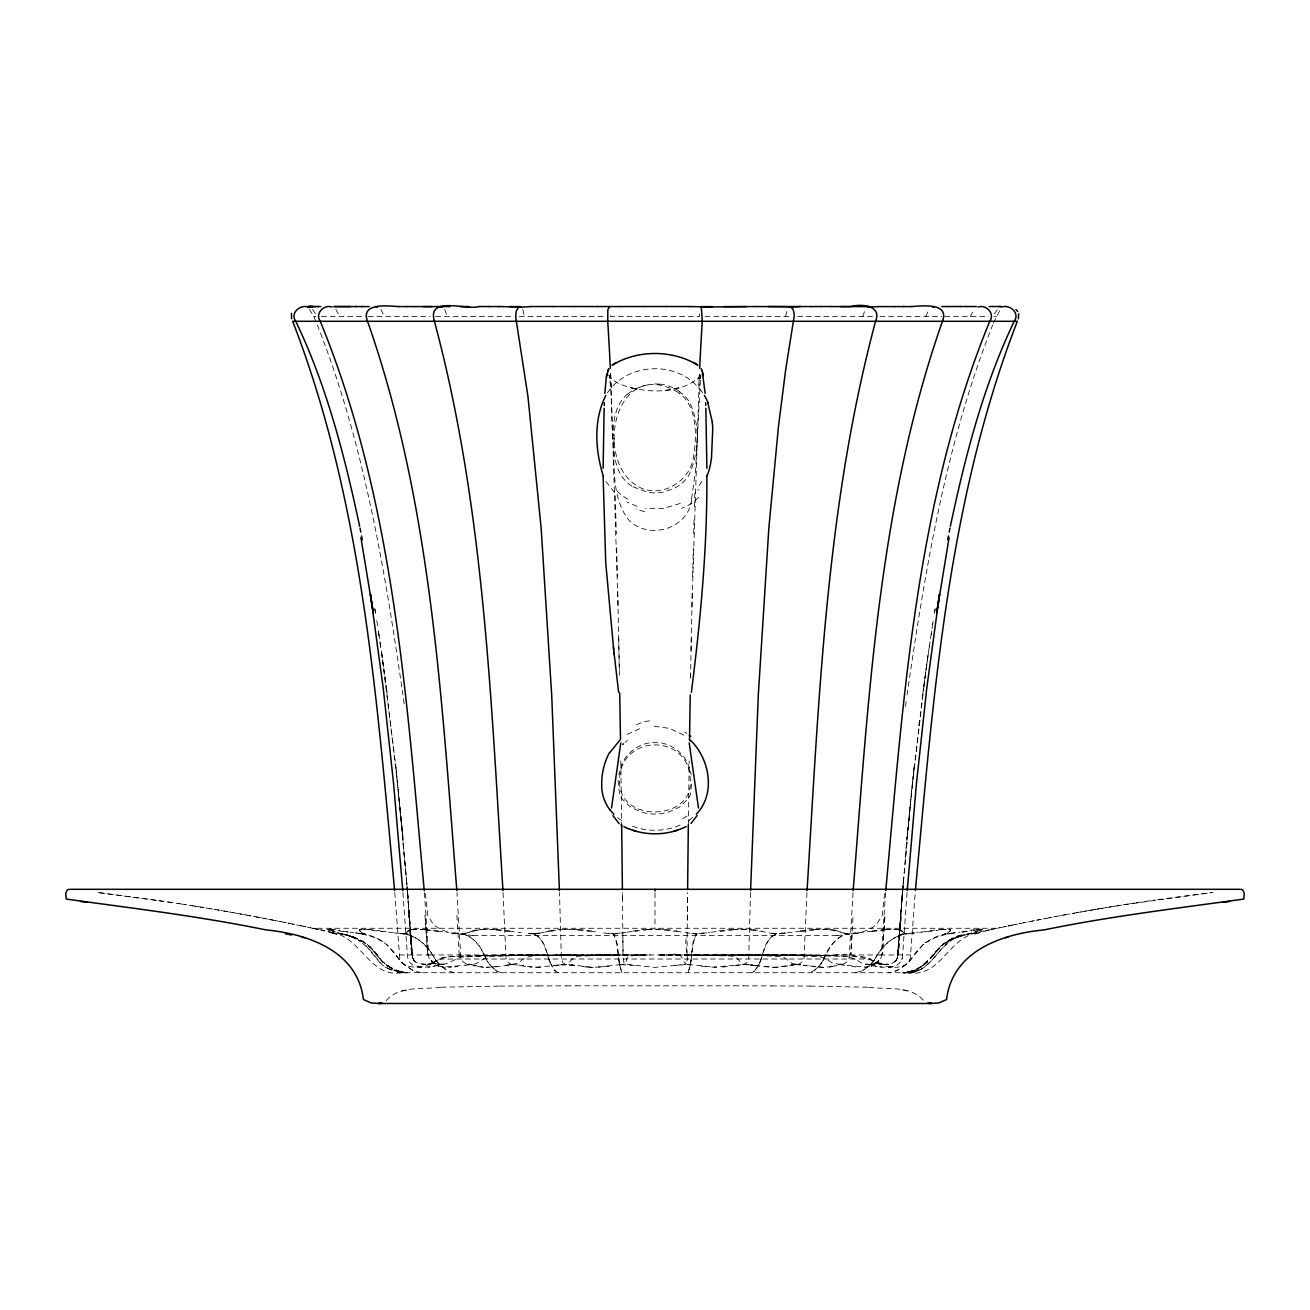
<?xml version="1.0" encoding="UTF-8"?>
<svg xmlns="http://www.w3.org/2000/svg" width="1310" height="1310" viewBox="0 0 1310 1310"><rect width="100%" height="100%" fill="white"/><g stroke="black" fill="none" stroke-linecap="round" stroke-linejoin="round"><path stroke-width="0.75" stroke-dasharray="5 3.75" d="M680.054 964.799C694.513 967.255 681.904 942.136 687.128 937.436M686.98 954.957L687.586 892.601M687.292 920.128L687.553 894.55M688.34 824.661L689.207 760.864M690.534 678.089L690.665 670.654M690.55 677.892L691.287 638.101M691.041 650.399L692.269 591.547M691.909 607.447L699.409 373.17M692.613 576.629L693.317 547.695M693.678 533.694L694.054 519.988M694.431 506.577L694.824 493.461L698.623 489.383M750.515 892.601L748.747 954.957C750.139 964.766 741.804 965.29 735.041 965.372M702.635 392.738A57.738 54.807 -37.6 0 0 698.787 387.842L699.36 374.185M806.944 892.601L804.127 954.957C805.208 962.293 797.708 966.371 791.191 964.668L796.136 964.422L791.011 965.241M851.975 934.98L850.812 954.957L853.121 915.264M699.687 313.843L699.54 316.43L610.46 316.43L610.313 313.843M853.023 892.601L849.338 954.957C850.01 960.836 844.541 965.028 839.006 964.537L840.054 964.422L832.128 962.932L825.251 958.314L819.601 956.677L788.882 955.301M894.992 961.851L897.563 957.397L895.008 961.851L897.317 958.511L899.168 934.98M781.939 955.088L862.275 956.66L867.875 957.676L877.045 963.03L879.747 964.258L876.177 962.473L886.444 966.502L897.055 967.32L903.687 965.847L908.059 962.915L910.286 958.232L915.215 892.519M618.042 780.285L619.532 794.04A24.055 23.924 2.2 0 0 621.923 798.756L630.208 806.911L641.229 812.036A47.979 47.749 0 0 0 653.068 814.067L656.932 814.05A47.962 47.733 -0.2 0 0 668.771 812.036L679.792 806.911L688.077 798.756A24.055 23.924 -2.4 0 0 690.468 794.04L691.958 780.269M899.855 926.514L902.426 892.765M902.459 892.601L897.317 958.511L902.508 893.42M900.609 915.264L902.361 892.519M885.593 892.601L881.319 954.957C881.663 965.175 868.301 966.06 861.276 962.932C846.866 952.206 827.592 956.889 810.906 955.301M897.776 954.957L903.736 877.553L902.655 891.439M907.06 892.519L902.623 954.957C901.231 973.166 877.815 966.616 865.926 964.193L873.492 964.422L868.448 964.455M902.508 890.653L903.556 877.553M902.59 890.816L911.416 792.632L923.485 688.274M902.623 890.603L911.416 792.632L925.089 676.599M905.177 858.263L908.894 818.292M884.61 893.616L882.187 915.477L876.423 924.811L869.365 929.461L857.837 933.391L836.861 935.52M918.818 725.658L919.604 719.01M905.505 706.499L906.52 698.836M923.746 686.325L928.364 652.838M922.551 695.577L928.495 652.364M925.613 672.701L928.675 650.841M907.06 694.922C925.22 569.621 945.918 443.108 992.734 324.815M700.506 377.002L700.195 378.786L700.654 376.117L695.577 470.503L691.369 500.469M929.281 646.812L930.165 640.754M930.509 638.74L931.705 630.683M931.999 628.653L933.228 620.596L932.638 624.608M928.774 650.399L929.969 642.588M931.181 634.777L931.787 630.863M934.488 613.293L935.094 609.396M934.488 612.523L935.127 608.495M785.574 316.43L787.195 309.488M700.342 377.935L700.784 375.937M618.828 774.832L619.564 771.361M897.317 958.511L897.563 957.397M901.853 959.837L902.295 958.167M691.664 499.405C688.585 529.207 647.811 540.752 628.292 519.513C610.1 495.278 615.553 462.201 612.507 433.692C611.442 414.255 612.081 394.637 609.183 375.348L609.707 378.05L609.101 375.577M862.733 316.43L865.288 309.488M620.481 768.037L623.036 761.814A34.289 34.109 3.7 0 1 626.769 756.099L630.568 752.055A36.451 36.221 1.1 0 1 651.659 742.573L660.011 742.77A36.582 36.352 0.2 0 1 679.415 752.071L683.214 756.083A34.289 34.093 -3 0 1 686.964 761.814L689.502 768.02M925.712 316.43L929.052 309.488M760.766 960.328C764.139 950.585 766.055 938.812 776.388 933.768C765.662 938.484 763.795 950.454 760.668 960.328A59.179 23.285 88.8 0 1 758.834 964.815M993.438 323.144L1000.103 309.782M970.251 316.43L974.132 309.488M701.243 374.693C685.212 393.278 652.806 393.36 629.701 387.498L639.902 389.725M871.412 964.422L877.454 962.015L875.08 963.636L878.879 960.148L873.803 965.159L866.827 967.107L844.606 965.192M878.879 960.148L877.684 962.179M994.47 313.843L997.467 309.488M823.139 960.328C828.444 949.046 834.634 936.83 848.094 933.768C834.568 936.683 827.986 948.686 823.22 960.328A59.179 36.565 88.6 0 1 820.158 964.766L814.525 970.448L808.974 972.74M607.447 392.869C627.244 362.723 675.649 360.528 698.721 387.907M923.959 964.7L920.373 967.304L923.959 964.7A59.212 58.77 81.9 0 0 928.888 960.312C937.076 947.703 948.62 937.927 963.652 934.767L953.615 939.008C935.815 949.357 927.808 976.032 902.836 972.74C912.251 973.412 920.635 967.877 927.316 961.835L920.373 967.304L923.943 964.7A59.179 58.573 -82.1 0 0 928.888 960.312L942.889 944.183M895.958 960.901L896.695 959.853M933.031 955.71L936.765 950.356M934.177 954.22L941.251 945.574M874.147 960.328C881.27 947.638 891.209 936.011 906.651 933.768C891.193 935.962 880.959 947.326 874.196 960.328A59.179 47.357 88.1 0 1 870.217 964.733L862.897 970.448L855.659 972.74M688.241 972.642L690.435 964.7L688.012 972.74M933.833 954.548L920.717 967.075L907.503 972.642L913.872 972.495L907.83 972.74L402.137 972.74C368.454 978.275 361.347 935.307 330.284 932.425L336.883 934.472L323.767 930.689M407.868 931.164L406.329 932.785M386.286 1000.578C399.452 984.989 423.31 989.885 441.208 987.216M895.958 960.901L891.733 963.538L884.053 964.455L885.331 964.586C868.252 959.69 851.893 952.304 832.996 955.465L759.341 955.105M699.18 377.935L697.64 379.36M949.914 931.164L947.981 932.785M870.233 964.7L865.877 968.467M627.621 393.917C615.504 403.988 612.965 420.739 613.309 435.624M923.337 944.183L910.253 960.328A59.179 54.922 87 0 1 905.636 964.717L897.104 970.448L888.671 972.74M753.856 971.873L758.834 964.7L755.28 970.448L751.793 972.74M692.712 817.489L689.731 819.749M814.525 970.448L820.125 964.7A59.179 35.468 -88.6 0 0 823.188 960.263M619.204 964.799L625.197 964.193L627.212 957.676L629.242 955.956L646.321 954.974M902.279 967.304L905.619 964.7A59.179 54.398 -87.1 0 0 910.237 960.296C918.818 946.655 931.246 935.651 948.063 933.768A26.233 2.26 -12 0 1 947.408 933.178M942.84 944.183L952.534 938.828L973.969 932.278M369.878 929.772L367.471 929.543A22.27 2.211 9.9 0 0 359.759 929.642L360.037 929.543M924.942 942.823L935.537 937.534L948.063 933.768M627.064 734.419L640.393 728.344M394.785 892.519L399.714 958.232L401.941 962.915L407.852 966.387L416.629 967.402L423.556 966.502L430.057 964.373L442.092 957.676L457.96 955.94L583.638 955.023M981.599 929.642L981.681 929.592A22.27 1.146 -11 0 0 977.948 929.527L976.065 929.772M864.387 969.515L861.407 971.234M961.524 935.586L956.546 937.24L965.044 934.439C937.403 936.437 930.362 972.446 902.885 972.74L907.797 972.511M898.84 969.515L895.369 971.234M505.857 955.252L449.297 956.677L443.893 957.676L428.435 964.307L433.807 962.473L430.253 964.258M947.015 941.464L959.935 936.257L974.362 932.917M969.498 933.703L970.464 933.359L965.224 934.652L970.35 933.408L967.648 934.046M433.381 962.686L430.368 963.931L433.43 962.883M433.823 962.473L430.826 963.963L434.396 962.228M950.225 939.761L947.867 940.908M680.316 503.417L663.057 508.575L645.388 508.362M907.273 972.528L912.219 971.823L902.082 972.74L913.529 971.545L922.24 968.516M919.243 969.858L907.208 972.495C931.901 973.641 938.271 942.823 957.43 937.125L962.392 935.209L959.673 936.208M680.07 825.12C664.186 831.981 645.421 832.03 629.586 825.005M874.294 963.832L875.833 963.178M431.579 963.587L432.955 963.03L430.892 963.734M872.542 965.667L871.199 966.19L873.786 965.175M955.252 937.682L957.561 936.879M469.651 932.098L472.468 931.164M469.651 932.098L467.293 932.867M829.525 967.107L840.758 964.193L837.745 964.913M956.267 937.321L963.865 934.849L957.626 936.846M977.571 931.164L974.574 932.098M841.053 964.226L838.777 964.651L840.758 964.193M909.271 972.347L916.672 969.515L905.767 972.74M834.683 966.092L836.828 965.454M466.999 932.966L466.557 933.097A26.265 4.847 8.7 0 1 462.512 933.948M665.333 390.364L680.185 387.514M559.55 964.93L552.05 965.847L567.639 964.193L573.518 957.676L577.251 956.284L610.133 955.023L514.077 955.465L544.534 955.105M908.305 972.462L912.612 971.398L904.719 972.74L912.906 971.447L904.146 972.74L913.414 971.512L907.633 972.495M973.15 930.788L978.734 929.445L976.048 930.1M410.8 929.772L411.946 929.543M988.772 930.1L985.677 930.804L1009.551 925.679M402.923 892.519L407.492 956.578L408.851 961.409L412.437 964.897L421.181 967.32L429.713 966.944L446.497 963.669L460.4 957.135L499.094 955.301M428.485 964.291L431.252 963.669L422 964.422L428.648 964.193M997.287 928.266L999.939 927.693M544.976 932.098L549.529 931.164M1004.099 926.825L1006.751 926.252M544.076 932.278L539.769 933.129M759.276 966.043L752.775 965.192L774.194 967.402L791.093 965.208M1008.111 925.974L1012.368 925.089M1015.103 924.516L1017.903 923.943M988.69 930.1L973.117 934.472L979.716 932.425C948.637 935.324 941.481 978.357 907.732 972.74L913.348 972.495L907.568 972.74M1010.96 925.384L1020.637 923.386M433.004 966.338L435.215 965.896M992.292 929.33L977.62 932.278M1019.36 923.648L1056.482 916.378M907.912 972.478L913.185 971.48L903.54 972.74L912.202 971.742M1023.388 922.829L1026.188 922.273M401.662 991.113L407.59 989.918M1031.789 921.143L1034.654 920.586M1037.536 920.013L1040.402 919.456M976.671 932.474L975.737 932.654M1046.15 918.343L1043.202 918.916M787.687 965.928L780.269 967.124M1049.064 917.786L1051.963 917.229M832.325 966.583L823.564 967.402L803.75 965.192M1054.992 916.656L1092.393 909.926M1060.838 915.559L1070.008 913.872M838.777 964.651L839.792 964.455M1073.136 913.316L1074.642 913.037M1076.28 912.742L1089.167 910.483M1090.722 910.204L1095.766 909.337M1094.063 909.631L1099.139 908.763M792.632 964.913L794.482 964.586M1097.453 909.058L1128.188 904.047M424.407 892.601L428.681 954.957C428.059 961.917 435.641 965.224 441.552 964.455L436.508 964.422L444.074 964.193L438.997 964.586L432.546 962.015L434.92 963.636L431.121 960.148L436.214 965.175L443.173 967.107L465.394 965.192M1100.826 908.485L1115.154 906.127M627.195 932.196L633.762 931.164M477.675 966.583C491.397 968.385 505.775 965.797 519.087 962.932C527.078 953.058 541.128 956.365 552.263 955.301M1116.939 905.832L1122.506 904.948M1124.373 904.653L1212.798 892.421L1157.418 899.675M626.016 932.376L620.989 933.129A26.331 6.173 2.1 0 1 613.932 933.965M465.296 965.208L475.956 963.669L484.749 958.314L490.399 956.677L521.118 955.301M1130.121 903.753L1134.329 903.098M958.658 932.376L959.886 932.196M966.583 931.164L959.886 932.196M1136.261 902.803L1155.24 899.986M711.674 967.206L736.154 965.208L735.172 965.355M736.04 965.241L744.457 964.438M955.35 932.867L953.598 933.129M478.576 929.772L480.426 929.543M888.819 967.32L892.65 966.764M454.357 966.944L457.91 966.436M467.162 964.93L471.715 964.455L469.913 964.422L483.832 967.32M711.084 932.278L719.452 931.164M675.469 965.355L655 967.402L624.149 964.144L623.052 956.775L622.414 892.601M709.692 932.474L708.317 932.654M919.489 932.376L921.601 932.098M921.601 932.098L928.675 931.164M506.118 965.208L514.355 964.455L509.574 964.422M916.705 932.736L918.081 932.556M556.029 965.355L557.225 965.192L535.806 967.402L515.518 964.586M598.424 967.206L621.595 964.422L619.777 964.668L634.679 965.372M706.581 932.867L704.502 933.129A26.265 6.19 -1.5 0 1 696.527 933.981M914.953 932.966L913.594 933.129M675.321 965.372L685.507 964.438M608.97 966.043L593.299 967.402L573.846 965.208L574.828 965.355M800.737 931.164L787.621 932.785M872.1 931.164L858.934 932.785M444.074 964.193L436.607 964.144L438.604 964.422M858.181 932.867L855.97 933.129A26.265 5.027 -8.2 0 1 847.75 933.997M786.131 932.966L784.657 933.129M428.059 967.124L429.745 966.927M497.227 966.436L486.436 967.402M560.942 964.782L562.023 964.668M722.53 967.124L727.41 966.583M558.387 929.772L560.778 929.543M940.121 929.772L942.529 929.543A22.27 2.211 -9.9 0 1 950.241 929.642L949.963 929.543M644.782 929.772L647.566 929.543M864.633 967.32L866.794 967.124M884.741 929.772L887.541 929.543A22.27 3.128 -8.1 0 1 898.676 929.642L899.2 929.772M731.864 929.772L734.861 929.543A22.27 4.258 -3 0 1 750.417 929.658L751.612 929.772M336.752 933.129C355.174 935.012 371.418 944.576 381.095 960.328A59.179 58.754 -80.6 0 0 386.041 964.7L395.194 970.448L402.498 972.642L395.718 972.511M813.707 929.772L816.719 929.543A22.27 3.815 -5.7 0 1 830.524 929.658M560.795 964.799L574.959 965.372L571.848 964.913L573.96 965.241M448.56 967.402L451.475 967.206M475.415 955.465L538.754 955.105L476.07 955.465L528.061 955.088L501.828 955.17M764.238 966.665L776.028 967.32M774.194 967.402L778.386 967.206M540.441 967.206L529.731 967.124M907.83 972.74L914.282 972.511M441.192 987.216L499.847 986.103M597.393 955.252L588.894 955.465L631.846 954.974L512.718 955.105M564.25 955.105L543.093 955.465L619.155 954.99M597.376 955.252L604.696 955.105M654.181 726.215L669.885 728.458L684.442 735.434M547.842 955.465L571.782 955.105L559.665 955.252M641.048 955.105L650.35 954.974M510.442 955.465L538.754 955.105M639.706 955.023L631.649 955.105L640.852 954.974L633.582 955.006M884.053 964.455L888.704 964.422L881.352 964.193M560.958 955.17L571.356 955.088M747.568 964.422L742.361 964.193L736.482 957.676L730.538 955.956L678.154 954.974L690.845 954.99M757.737 955.301L781.3 956.677L785.64 958.314L792.386 963.669L800.426 964.422M499.732 986.103L538.475 985.922M532.433 955.17L545.992 955.088M595.935 955.105L631.846 954.974M808.45 965.847L795.645 964.455L797.315 964.438M538.361 985.922L566.329 985.857M566.248 985.857L576.105 985.824M642.768 954.99L650.382 954.957M309.488 309.389L313.778 316.43L316.005 316.43M321.458 316.43L365.228 316.43M368.225 316.43L430.024 316.43M435.673 316.43L512.488 316.43M519.284 316.43L604.942 316.43M705.058 316.43L790.716 316.43M797.512 316.43L874.327 316.43M879.976 316.43L941.775 316.43M944.772 316.43L988.542 316.43M993.995 316.43L996.222 316.43M300.448 925.679L317.348 929.265L312.943 928.266L997.057 928.266M473.107 935.52L836.893 935.52M399.386 954.957L429.926 954.957M430.171 954.957L879.829 954.957M880.074 954.957L910.614 954.957M493.428 955.252L498.275 955.252M518.154 955.105L521.167 955.105M678.154 954.974L808.172 955.17M788.833 955.105L791.846 955.105M811.725 955.252L816.572 955.252M834.585 955.465L785.198 955.105M439.177 959.018L870.822 959.018M576.04 985.824L733.96 985.824M743.671 985.857L771.639 985.922M771.524 985.922L810.268 986.103M810.153 986.103L868.808 987.216M868.792 987.216C886.69 989.901 910.548 984.989 923.714 1000.578M659.618 954.957L678.351 955.105L669.148 954.974L676.418 955.006M695.07 954.974L797.282 955.105L737.104 955.006M439.03 964.438L441.552 964.455M715.637 955.006L777.567 955.17L764.008 955.088M663.679 954.974L667.232 954.99M733.895 985.824L743.752 985.857M791.813 955.105L833.93 955.465L797.725 955.17M690.026 955.006L712.624 955.252M503.056 892.601L505.873 954.957C505.267 959.935 508.935 965.29 514.355 964.455M738.643 955.088L766.907 955.465M571.848 964.913L572.83 965.061L562.432 964.422L566.591 964.455M425.947 964.455L416.236 962.654L413.42 960.099L412.126 954.957M765.466 955.105L795.923 955.465L781.546 955.252M771.246 955.105L799.558 955.465M659.65 954.974L668.951 955.105M705.304 955.105L721.106 955.465L712.607 955.252M670.294 955.023C686.555 950.274 679.202 965.388 690.223 964.668L688.405 964.422L716.701 967.402M387.809 966.043L393.327 969.515L382.684 961.835L393.147 969.4L404.757 972.74L397.389 971.398L407.115 972.74L400.729 972.347M473.139 935.52L452.163 933.391L440.635 929.461L433.577 924.811L427.813 915.477L425.39 893.616M387.76 968.516L402.399 972.495L390.806 969.875L382.504 965.126L368.274 948.063L358.219 940.023L363.279 943.396M795.645 964.455L801.654 964.93M588.419 967.206L593.299 967.402M402.432 972.74L396.652 972.495L407.918 972.74M751.596 965.061L757.95 965.847L743.409 964.455L749.205 964.799M512.685 964.438L518.989 965.241M823.564 967.402L812.839 966.436L817.342 966.944M407.164 972.74L390.789 969.826M401.581 972.446L406.46 972.74L396.815 971.48L405.871 972.74M421.329 972.74L412.896 970.448L404.364 964.7A59.179 54.922 -87 0 1 399.779 960.345C391.166 946.704 378.803 935.618 361.937 933.768A26.233 2.26 12 0 0 362.592 933.178M454.341 972.74L447.103 970.448L439.767 964.7M662.434 929.543L665.218 929.772M578.136 929.772L575.139 929.543A22.27 4.258 3 0 0 559.583 929.658M496.293 929.772L493.281 929.543A22.27 3.815 5.7 0 0 479.476 929.658M865.926 964.193L871.003 964.586M388.038 966.19L401.712 972.462L397.11 971.447L401.908 972.478L396.815 971.48L405.33 972.74M425.259 929.772L422.459 929.543A22.27 3.128 8.1 0 0 411.324 929.642M688.077 964.586L690.796 964.799M659.667 384.223L657.505 384.026A38.53 36.009 0 0 0 651.021 384.141M749.222 929.543L750.433 929.642M443.173 967.107L445.367 967.32M501.026 972.74L495.475 970.448L489.842 964.7A59.179 36.565 -88.6 0 1 486.829 960.394C481.621 949.029 475.366 936.846 461.906 933.768C475.497 936.65 481.949 948.767 486.861 960.328M747.977 964.668L749.058 964.782M829.574 929.543L831.424 929.772M880.254 966.927L881.941 967.124M582.524 966.567L587.388 967.107M752.923 965.208L750.45 964.93L753.971 965.355M452.179 932.917L454.03 933.129A26.265 5.027 8.2 0 0 462.25 933.997M509.262 931.164L521.265 932.654M437.9 931.164L448.462 932.474M396.406 933.129L394.359 932.867M701.03 966.043L706.172 966.682M603.763 932.917L605.498 933.129A26.265 6.19 1.5 0 0 613.473 933.981M333.935 929.772L332.085 929.543A22.27 1.146 11 0 0 328.253 929.625L328.237 929.543M393.295 932.736L388.399 932.098M590.548 931.164L598.932 932.278M381.325 931.164L388.399 932.098M842.838 964.93L838.285 964.455L844.704 965.208M852.04 966.436L855.594 966.927M417.333 966.764L421.181 967.32M156.856 900.297L97.202 892.421L173.739 902.803M356.402 933.129L355.239 932.966M158.969 900.592L185.627 904.653M396.57 971.578L402.366 972.495M353.749 932.736L350.114 932.196M676.238 931.164L683.984 932.376M343.416 931.164L350.114 932.196M558.207 972.74L554.719 970.448L551.166 964.7L555.44 971.234M685.163 932.556L689.027 933.129A26.265 6.157 -2.1 0 0 696.085 933.965M177.767 903.425L179.879 903.753M181.812 904.047L207.422 908.19M189.393 905.243L193.061 905.832M194.862 906.127L198.694 906.749M200.397 907.028L203.885 907.601M205.686 907.896L230.462 912.169M209.174 908.485L212.548 909.058M214.234 909.337L215.921 909.631M217.607 909.926L219.278 910.204M220.833 910.483L222.373 910.745M223.994 911.023L227.219 911.596M760.471 931.164L770.231 933.129M468.947 964.226L471.223 964.651L466.622 964.422L471.715 964.455C466 965.339 459.941 961.131 460.661 954.957L456.977 892.601M228.873 911.875L255.008 916.656M232.083 912.448L236.864 913.316M239.992 913.872L241.613 914.167M243.12 914.446L246.149 915.002M247.639 915.281L250.701 915.854M471.158 964.635L469.176 964.176L472.255 964.913M253.518 916.378L281.06 921.716M256.514 916.935L262.311 918.048M522.313 965.928L525.67 966.567M263.85 918.343L265.373 918.637M268.206 919.178L273.937 920.308M333.329 932.474L312.943 928.266M275.346 920.586L278.211 921.143M902.41 989.918L908.338 991.113M279.669 921.438L289.363 923.386M283.811 922.273L286.612 922.829M874.785 965.896L876.996 966.338M288.085 923.124L301.889 925.974M292.097 923.943L294.897 924.516M321.31 930.1L324.323 930.804L310.061 927.693M303.249 926.252L305.901 926.825M307.195 927.087L308.636 927.398M397.11 971.447L401.712 972.462M881.515 964.291L876.57 962.883L879.747 964.258M334.083 930.1L331.266 929.445L336.965 930.804M340.322 933.637L339.536 933.359L344.694 934.62L335.72 932.196M635.088 388.808C625.754 386.499 612.654 382.815 608.806 374.824M344.776 934.652L339.65 933.408L350.065 936.257M361.937 933.768L374.464 937.534L385.058 942.823M840.349 932.098L843.591 933.129A26.265 4.847 -8.7 0 0 847.488 933.948M473.172 965.454L475.317 966.092M565.543 964.438L562.841 962.654L561.319 956.775L559.485 892.601M335.114 931.999L332.429 931.164M837.532 931.164L840.349 932.098M344.956 934.439L353.373 937.207L344.874 934.423C360.217 937.665 373.088 946.803 381.112 960.328A59.179 58.573 82.1 0 0 386.057 964.7L389.627 967.304M637.02 506.331L626.884 501.992M364.196 942.07L348.476 935.586L357.417 938.828M351.866 936.715L347.608 935.209L358.76 940.302M879.108 963.734L876.57 962.883L879.632 963.931L877.045 963.03L878.421 963.587M353.454 937.24L352.439 936.879L354.748 937.682M348.771 935.667L350.245 936.175M436.197 965.159L438.801 966.19L437.458 965.667M621.759 972.642L619.614 964.7L621.988 972.74M875.604 962.228L879.174 963.947L876.177 962.473M876.619 962.686L879.943 964.373M360.397 940.138L362.985 941.464M412.912 970.448L404.381 964.7A59.179 54.398 87.1 0 1 399.763 960.296L386.663 944.183M950.078 929.592L950.192 929.642A67.596 6.763 -9.2 0 1 950.356 931.082M633.008 486.845L647.615 492.249A43.099 41.936 -0.4 0 0 663.057 492.183L673.979 488.597L680.48 484.536A36.549 35.452 -1.1 0 0 688.454 475.988C699.196 453.587 700.555 424.407 689.371 401.892A38.416 36.614 -6.6 0 0 682.936 394.343L679.595 391.739M385.14 967.009L387.825 968.548M678.04 392.296C613.85 354.568 591.694 464.755 640.95 487.991C663.875 498.193 691.631 479.689 693.71 455.241C695.987 441.617 696.2 427.42 692.777 413.976C691.336 408.736 689.011 403.726 685.638 399.452C684.017 396.471 675.534 390.429 679.874 393.655M621.611 820.617L617.256 817.391M496.621 971.234L489.875 964.7A59.179 35.468 88.6 0 1 486.812 960.263M432.562 962.031L433.512 962.752M445.613 969.515L439.8 964.7A59.179 47.357 -88.1 0 1 435.837 960.361C428.763 947.621 418.791 936.011 403.349 933.768C418.84 935.946 428.992 947.376 435.853 960.328M904.031 933.097L902.131 931.164M367.111 944.183L382.88 961.999M362.166 932.917L360.086 931.164M414.042 960.901L414.992 961.851L412.437 957.397L414.042 960.901M414.992 961.851L412.437 957.397M365.948 945.722L380.146 963.03M369.993 946.573L378.328 957.266M312.533 309.488L315.53 313.843M432.775 962.244L431.121 960.148L432.316 962.179M335.868 309.488L339.748 316.43M380.948 309.488L384.288 316.43M605.973 481.54L615.176 493.444L616.322 533.678M444.712 309.488L447.267 316.43M313.778 316.43L316.561 323.144M317.266 324.815C364.082 443.108 384.78 569.621 402.94 694.922M549.234 960.328C545.861 950.585 543.945 938.812 533.612 933.768C544.338 938.484 546.204 950.454 549.332 960.328A59.179 23.285 -88.8 0 0 551.166 964.815M522.805 309.488L524.426 316.43M690.435 771.344L691.172 774.816M609.346 376.117L609.707 378.05M374.84 608.495L375.544 612.523M374.906 609.396L375.511 613.293M378.213 630.863L378.819 634.777M380.031 642.588L381.226 650.399M376.772 620.596L378 628.653M381.325 650.841L386.253 686.325M381.636 652.838L384.387 672.701M381.505 652.364L395.964 767.529L407.492 890.653M384.894 676.517L398.584 792.632L407.41 890.816M403.48 698.836L404.495 706.499M386.515 688.274L387.449 695.577M401.106 818.292L407.377 890.603M407.541 892.601L410.145 926.514M407.574 892.765L412.683 958.511L406.264 877.553L407.344 891.439M407.639 892.519L412.224 954.957L410.832 934.98M407.492 893.42L409.195 915.264M456.879 915.264L459.188 954.957M610.64 374.169L610.853 378.672M610.591 373.17L618.091 607.447M611.066 383.257L611.279 387.891M613.489 443.009C614.013 455.372 615.585 468.652 623.527 478.674A36.582 35.435 2.9 0 0 633.041 486.812M616.683 547.695L617.387 576.629M617.731 591.547L619.466 678.105M618.713 638.117L619.335 670.671M620.793 760.864L621.644 824.563M622.447 894.533L622.528 902.999M622.872 937.436L623.02 954.957M655 892.749L655 928.266M533.53 933.621A26.233 5.436 5 0 1 525.588 932.884M539.867 933.162A26.265 5.699 5.6 0 1 534.103 933.965M496.359 930.149A67.596 10.709 5.8 0 1 508.853 931.525M480.295 929.51A22.27 3.815 5.8 0 1 494.787 929.658M471.927 931.066A67.596 11.528 5.7 0 1 477.593 929.576M453.948 932.851A26.233 4.667 8 0 0 461.611 933.588A26.233 4.667 8 0 0 465.836 933.015M426.012 930.231A67.596 8.597 8 0 1 438.179 931.606M411.798 929.51A22.27 3.111 8.1 0 1 423.867 929.658M407.754 931.148A67.596 9.432 8 0 1 410.046 929.642M405.772 933.097A26.265 3.684 11.2 0 1 403.988 933.932A26.265 3.897 10.8 0 1 396.586 933.244M402.792 933.555A26.233 3.586 10.4 0 1 395.882 932.802M371.696 930.362A67.596 5.895 9.6 0 1 382.749 931.754M359.857 929.494A22.27 2.194 9.9 0 1 368.716 929.674M360.79 931.263A67.596 6.697 9.8 0 1 359.513 929.756M361.904 933.031A26.265 2.26 12.8 0 1 362.461 933.899M360.954 933.473A26.233 2.26 12 0 1 355.157 932.687M338.258 930.788A67.596 2.8 10.5 0 1 347.576 932.212M327.975 929.494A22.27 1.13 11 0 1 333.166 929.691M335.032 931.59A67.596 3.504 10.9 0 1 330.202 930.051M341.844 934.112A26.265 0.95 13.6 0 1 338.258 933.539M330.038 930.771A67.596 3.75 10.3 0 1 327.303 929.543M330.382 928.937A67.596 3.357 11 0 1 340.076 930.313M362.821 934.03A26.265 2.522 12.6 0 1 356.893 933.31M359.644 931.082A67.596 6.763 9.2 0 1 359.759 929.789M368.208 929.232A67.596 6.566 9.9 0 1 380.178 930.673M405.576 933.064A26.233 3.586 10.4 0 1 403.087 933.703M408.278 931.213A67.596 9.301 7.4 0 1 411.487 929.904M424.522 929.347A67.596 9.317 8.1 0 1 437.655 930.804M473.352 931.295A67.596 11.2 5.1 0 1 479.509 929.953M496.212 929.396A67.596 11.446 5.8 0 1 509.574 930.87M533.727 933.981A26.265 5.813 5 0 1 525.277 933.195M539.098 932.966A26.233 5.436 5 0 1 533.317 933.653M550.609 931.361A67.596 12.347 2.4 0 1 559.337 930.002M578.562 929.445A67.596 12.789 3 0 1 591.203 930.919M620.35 932.949A26.233 5.846 1.7 0 1 613.391 933.653M634.826 931.41A67.596 12.658 -0.4 0 1 645.552 930.051M646.19 929.658A22.27 4.405 0 0 1 662.483 929.51M666.004 929.494A67.596 13.264 0.1 0 1 677.041 930.968M704.027 932.917A26.233 5.846 -1.7 0 1 696.314 933.637M720.287 931.459A67.596 12.101 -3.2 0 1 732.29 930.1M733.371 929.658A22.27 4.258 -3 0 1 749.304 929.51M752.595 929.527A67.596 12.822 -2.9 0 1 761.241 931.017M775.897 933.965A26.265 5.699 -5.6 0 1 770.133 933.162M784.412 932.884A26.233 5.436 -5 0 1 776.47 933.621M801.147 931.525A67.596 10.709 -5.8 0 1 813.641 930.149M815.213 929.658A22.27 3.815 -5.8 0 1 829.705 929.51M832.407 929.576A67.596 11.528 -5.7 0 1 838.072 931.066M856.052 932.851A26.233 4.667 -8 0 1 848.389 933.588A26.233 4.667 -8 0 1 844.164 933.015M871.821 931.606A67.596 8.597 -8 0 1 883.988 930.231M886.133 929.658A22.27 3.111 -8.1 0 1 898.201 929.51M899.954 929.642A67.596 9.432 -8 0 1 902.246 931.148M904.228 933.097A26.265 3.684 -11.2 0 0 906.012 933.932A26.265 3.897 -10.8 0 0 913.414 933.244M914.118 932.802A26.233 3.586 -10.4 0 1 907.208 933.555M927.251 931.754A67.596 5.895 -9.6 0 1 938.304 930.362M941.284 929.674A22.27 2.194 -9.9 0 1 950.143 929.494M950.487 929.756A67.596 6.697 -9.8 0 1 949.21 931.263M947.539 933.899A26.265 2.26 -12.8 0 1 948.096 933.031M954.843 932.687A26.233 2.26 -12 0 1 949.046 933.473M962.424 932.212A67.596 2.8 -10.5 0 1 971.742 930.788M976.834 929.691A22.27 1.13 -11 0 1 982.025 929.494M979.798 930.051A67.596 3.504 -10.9 0 1 974.967 931.59M971.742 933.539A26.265 0.95 -13.6 0 1 968.155 934.112M982.697 929.543A67.596 3.75 -10.3 0 1 979.962 930.771M969.924 930.313A67.596 3.357 -11 0 1 979.618 928.937M953.107 933.31A26.265 2.522 -12.6 0 1 947.179 934.03M929.822 930.673A67.596 6.566 -9.9 0 1 941.792 929.232M906.913 933.703A26.233 3.586 -10.4 0 1 904.424 933.064M898.513 929.904A67.596 9.301 -7.4 0 1 901.722 931.213M872.345 930.804A67.596 9.317 -8.1 0 1 885.478 929.347M830.491 929.953A67.596 11.2 -5.1 0 1 836.648 931.295M800.426 930.87A67.596 11.446 -5.8 0 1 813.788 929.396M784.723 933.195A26.265 5.813 -5 0 1 776.273 933.981M776.683 933.653A26.233 5.436 -5 0 1 770.902 932.966M750.663 930.002A67.596 12.347 -2.4 0 1 759.391 931.361M718.797 930.919A67.596 12.789 -3 0 1 731.438 929.445M696.609 933.637A26.298 5.862 -1.7 0 1 689.649 932.949M664.448 930.051A67.612 12.658 0.4 0 1 675.174 931.41M647.517 929.51A22.27 4.405 0 0 1 663.81 929.658M632.959 930.968A67.596 13.264 -0.1 0 1 643.996 929.494M613.686 933.637A26.233 5.846 1.7 0 1 605.973 932.917M577.71 930.1A67.596 12.101 3.2 0 1 589.713 931.459M560.696 929.51A22.27 4.258 3 0 1 576.629 929.658M548.759 931.017A67.596 12.822 2.9 0 1 557.405 929.527M691.058 960.672A59.179 8.417 88.9 0 1 690.435 965.028M619.597 964.307A59.179 7.041 88.9 0 1 618.926 959.919M551.199 964.586A59.179 22.008 88.8 0 1 549.283 960.197M439.8 964.668A59.179 46.521 88.2 0 1 435.821 960.279M619.564 965.028A59.179 8.417 -88.9 0 1 618.942 960.672M691.074 959.919A59.179 7.041 -88.9 0 1 690.403 964.307M760.717 960.197A59.179 22.008 -88.8 0 1 758.801 964.586M874.179 960.279A59.179 46.521 -88.2 0 1 870.2 964.668M659.683 384.059A41.494 39.251 -2 0 1 679.677 391.641M627.768 394.081A41.068 38.416 0 0 1 651.054 384.452M614.062 443.058A265.16 232.803 57.1 0 1 613.866 435.69M689.879 819.929A17.341 6.206 -34.4 0 1 688.503 820.879M686.948 816.015A27.379 8.089 -34.3 0 1 681.577 819.225M698.639 497.309A42.313 37.826 -49.3 0 1 681.577 508.395M701.898 481.376A50.042 44.802 -32.5 0 1 696.953 488.122M630.7 829.492A26.626 16.015 42.5 0 1 620.236 824.76M627.834 499.225A40.741 27.395 40.4 0 1 617.288 491.397M625.099 742.361A31.98 12.445 -46 0 1 627.343 740.543M636.463 724.938A30.638 21.959 11.1 0 1 653.15 720.664M684.606 732.044A28.836 17.308 51.9 0 1 686.62 733.273M644.635 511.555A56.952 55.249 -46.3 0 1 635.939 509M619.614 782.037C619.188 823.286 694.202 821.272 690.288 779.597C689.044 731.848 617.943 734.075 619.614 782.037M883.66 934.98L882.334 954.957L884.987 915.264L883.66 934.98M899.741 934.98L898.349 954.957L901.182 915.264L899.741 934.98M691.876 951.273L691.009 960.328L693.367 942.823L696.396 933.768L693.219 941.464L691.876 951.273M910.499 802.817L906.847 839.268L914.446 764.598L910.499 802.817M953.909 938.189L951.322 939.237L953.909 938.189M902.541 934.014L900.576 934.62L904.571 933.408L902.541 934.014M945.018 934.014L942.741 934.62L947.425 933.408L945.018 934.014M750.335 955.252L738.218 955.105L762.158 955.465L750.335 955.252M364.982 934.014L362.575 933.408L367.258 934.62L364.982 934.014M407.459 934.014L405.429 933.408L409.424 934.62L407.459 934.014M435.673 963.816L434.134 963.178L435.706 963.832M614.325 935.012L613.604 933.768L616.633 942.823L618.893 960.328L617.321 944.183L614.325 935.012M379.523 638.74L378.295 630.683L379.491 638.74M380.752 646.812L379.834 640.754L380.719 646.812M399.501 802.817L395.555 764.598L403.152 839.268L399.501 802.817M410.259 934.98L408.818 915.264L411.651 954.957L410.259 934.98M427.666 954.957L425.013 915.264L427.666 954.957"/><path stroke-width="1.5" d="M603.124 468.259L604.139 408.261M706.86 476.267C707.302 548.595 700.441 620.694 691.352 692.368M687.603 889.49L688.34 824.661M611.524 807.992L620.776 742.966M689.518 739.38L690.239 694.955M750.581 890.603L758.277 695.577L768.839 528.225L778.5 426.159L785.738 369.256L794.351 315.268L793.287 309.799L790.732 306.736L768.069 306.54M604.254 405.461L604.368 402.743M807.042 890.603C818.947 700.064 825.922 506.642 875.571 321.294C882.219 305.361 861.407 303.642 850.73 306.54M702.291 321.294L701.292 306.736L689.404 306.556M604.843 393.377L606.268 377.509L608.642 369.06M853.154 890.603C868.481 699.475 878.453 503.728 942.447 321.294C949.832 302.364 922.06 305.934 911.465 306.573M885.756 890.603C903.442 698.95 915.903 501.304 989.738 321.294C995.289 313.68 986.217 304.182 978.062 307.015M907.224 890.653L916.443 783.544L926.76 688.274L939.532 594.2L936.765 612.523L949.111 537.608M915.362 890.653C933.277 698.934 947.228 502.467 1017.33 321.294L292.67 321.294C362.772 502.467 376.723 698.934 394.637 890.653M291.409 313.27L291.622 318.723M606.907 373.808L606.415 376.527M947.703 539.785L948.44 535.937M949.193 532.089L949.947 528.225M950.356 526.325C965.257 456.273 983.188 386.155 1014.218 321.294C1020.261 313.237 1009.879 304.133 1001.675 307.015M1018.345 318.821L1018.738 313.794M706.532 476.398L707.154 474.875M607.824 370.681L608.79 368.781M697.116 815.557L691.074 823.417M605.76 395.555C593.348 420.068 595.198 450.28 603.255 475.89M609.707 752.726L620.481 739.397L619.728 693.072M700.637 307.015L757.196 306.524M696.314 814.181C716.095 793.909 709.611 758.719 690.567 740.314M616.044 362.592L612.081 365.277C637.233 349.59 672.358 349.639 697.624 365.048M686.227 826.512C667.019 836.222 643.161 836.222 623.92 826.594M788.817 307.015L800.557 306.556M674.11 831.179L677.27 830.245M867.859 307.015L878.24 306.606M1241.225 889.31L1242.715 889.883L1244.238 893.191L1243.779 899.053C1177.248 908.305 1110.896 916.198 1044.07 929.904C1002.117 933.899 952.272 951.044 946.59 999.514L938.746 1003.001L928.839 1003.493M1005.343 937.763L1007.865 937.223M932.409 307.015L934.374 306.606M382.094 1003.001L378.394 1003.493L931.606 1003.493L927.906 1003.001M530.861 306.556L518.318 307.342L516.14 311.469L515.731 317.282L527.963 396.586L541.161 528.225L551.723 695.577L559.419 890.603M1223.016 902.246L1229.599 901.509M478.952 306.573C467.031 310.519 426.651 295.192 434.429 321.294C484.078 506.642 491.053 700.064 502.958 890.603M398.535 306.573C387.973 305.934 360.152 302.364 367.553 321.294C431.547 503.728 441.519 699.475 456.846 890.603M308.063 306.606L315.448 306.573M308.964 306.54L318.51 306.573M333.493 306.556L356.385 306.573M334.754 306.606L350.638 306.573M620.596 306.556L597.327 306.556M941.808 306.556L948.62 306.54M989.263 306.54L992.734 306.524M530.583 306.556L552.804 306.524M459.941 306.589L469.357 306.573M620.301 306.556L643.701 306.524M810.857 306.589L821.37 306.524M811.398 306.54L757.033 306.573M878.011 306.606L895.549 306.573M992.685 306.524L1001.037 306.54L998.58 306.524M948.604 306.54L954.777 306.524M398.404 306.573L406.575 306.573M450.067 306.606L414.451 306.573M552.607 306.524L574.828 306.524M643.505 306.524L666.495 306.524M831.048 306.573L869.365 306.606M903.425 306.573L911.596 306.573M406.182 306.573L414.599 306.573M478.821 306.507L489.039 306.573M521.183 307.015L498.602 306.54M700.965 306.606L712.46 306.606M723.971 306.589L746.274 306.573M820.961 306.573L831.179 306.507M895.401 306.573L903.818 306.573M954.679 306.524L960.721 306.507M68.775 889.31L67.285 889.883L65.762 893.191L66.221 899.053C132.752 908.305 199.104 916.198 265.93 929.904C307.883 933.899 357.728 951.044 363.41 999.514L371.254 1003.001L381.161 1003.493M69.938 889.31L1240.062 889.31M960.443 306.507L966.174 306.524M666.299 306.524L689.699 306.556M840.643 306.573L850.059 306.589M488.63 306.524L499.143 306.589M574.631 306.524L597.622 306.556M355.223 306.524L362.428 306.589M966.076 306.524L976.507 306.556M422.884 306.589L431.989 306.606M361.38 306.54L369.207 306.606M317.266 306.524L320.721 306.54M509.443 306.556L520.25 306.606M80.467 901.509L86.968 902.246M308.325 307.015C300.121 304.133 289.739 313.237 295.782 321.294C326.812 386.155 344.743 456.273 359.644 526.325M331.938 307.015C323.783 304.182 314.711 313.68 320.262 321.294C394.097 501.304 406.558 698.95 424.243 890.603M285.285 933.735L291.54 935.012M375.626 306.606L377.591 307.015M302.135 937.223L304.657 937.763M440.635 306.606L442.141 307.015M632.861 830.294L635.923 831.195M693.792 362.493L697.771 365.146M619.172 823.597L612.916 815.655M613.997 814.443L609.87 809.711M1015.971 309.52L1017.739 311.534M609.363 307.015L607.824 309.799L607.709 321.294M702.127 370.534L705.157 393.377M701.178 368.798L702.275 370.828M707.826 402.89L712.329 422.164M702.897 372.973L703.421 375.659M360.053 528.225L360.807 532.089M361.56 535.937L362.297 539.785M360.905 537.608L373.252 612.523L370.435 594.2L383.24 688.274L393.573 783.544L402.792 890.653M603.14 476.267L605.711 562.514L613.702 649.875M613.981 652.364L618.648 692.368M613.408 647.451L614.275 654.754M689.224 742.966L698.476 807.992M705.631 402.743L705.746 405.461M705.861 408.261L706.876 468.259M621.66 824.629L622.397 889.474M655 889.31L655 890.98M699.655 368.29A548.775 71.624 90 0 1 702.275 321.245M689.273 739.986A23.433 9.448 45.9 0 1 690.239 740.887M689.404 735.254A28.836 17.308 51.9 0 1 690.763 736.367M707.482 474.99A83.119 80.745 0.8 0 0 711.526 457.468L712.755 428.223A114.691 109.057 -33.7 0 0 712.247 422.18M704.387 395.44A57.738 54.807 -37.6 0 1 708.071 402.776M607.725 321.245A548.743 71.624 90 0 1 610.345 368.29M609.821 809.76A41.15 39.922 -68.7 0 1 601.749 787.719L601.716 782.545A65.451 64.174 -61.6 0 1 609.445 752.595M622.725 744.457A31.98 12.445 -46 0 1 623.462 743.802M310.192 306.589L307.621 306.622L312.631 306.573L310.192 306.589"/></g></svg>
